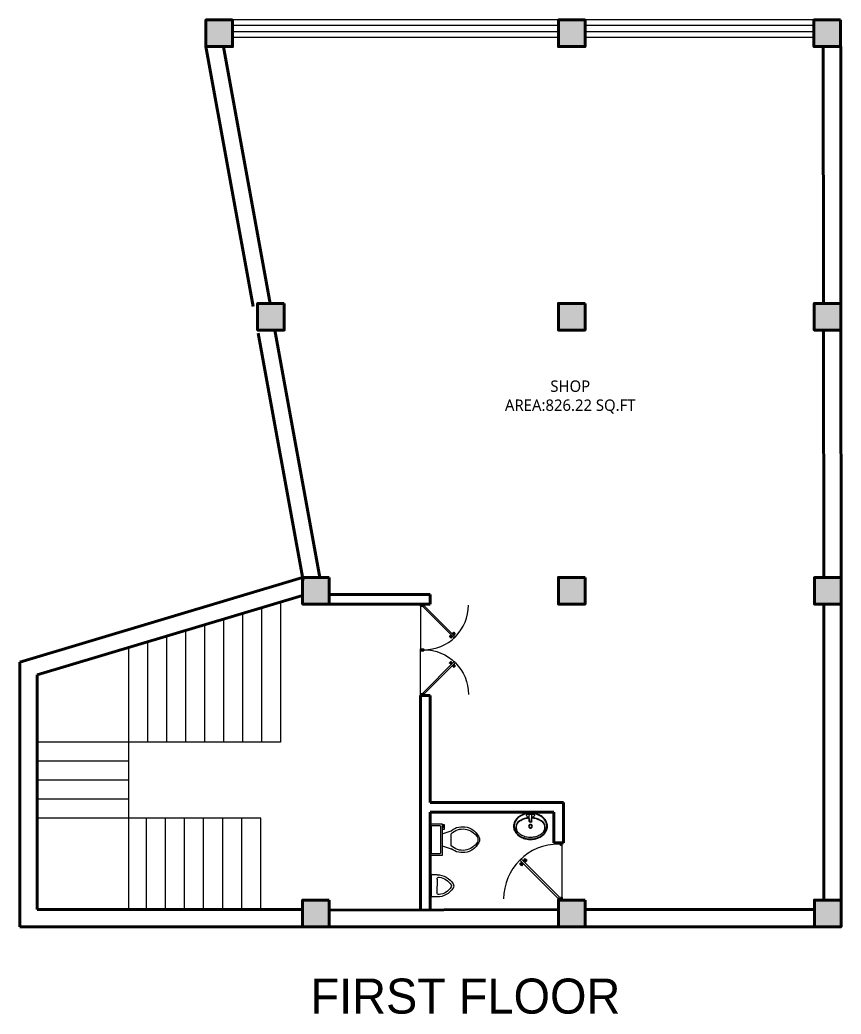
# Model space of a CAD drawing. Header units: inches. Extents: x -71 to 2682309, y -3332 to 801571.
# Drawn here: x 2647709 to 2648141, y 786473 to 786996 of the extents above; entities that cross this region are included whole.
import ezdxf

# ---------------------------------------------------------------- set-up
doc = ezdxf.new("R2010")
doc.units = ezdxf.units.IN
doc.header["$MEASUREMENT"] = 0
doc.linetypes.add('SOLID', pattern=[0])
for name, color, linetype, lineweight in [('CONC. OUTLINE RA', 150, 'Continuous', 40), ('ele 4', 114, 'Continuous', 9), ('FIXTURES', 23, 'Continuous', 9), ('HAT', 253, 'Continuous', 13), ('HATCH RA', 8, 'Continuous', 9), ('PUERTAS', 7, 'Continuous', 13), ('Sanitari', 52, 'Continuous', 9), ('stair EA', 132, 'Continuous', 5), ('TEXT RA', 254, 'Continuous', 20), ('wall EA', 24, 'Continuous', 40), ('Win EA', 114, 'Continuous', 5)]:
    doc.layers.add(name, color=color, linetype=linetype, lineweight=lineweight)
doc.layers.add('HACTH', color=7, linetype='Continuous')
doc.layers.add('text EA', color=7, linetype='Continuous')
doc.styles.add('RA 50 new', font='GOTHIC.TTF', dxfattribs={"height": 100})
doc.styles.get("Standard").update_dxf_attribs({"font": 'arial.ttf'})

# ---------------------------------------------------------------- blocks, each defined once
blk = doc.blocks.new('COLUMN')
at = {"layer": 'HACTH', "lineweight": 30, "transparency": 33554541}
h = blk.add_hatch(color=256, dxfattribs=at)
h.dxf.hatch_style = 1
h.paths.add_polyline_path([(2659104.19, 784576.38), (2659090.19, 784576.38), (2659090.19, 784562.38), (2659104.19, 784562.38)])
at = {"layer": 'CONC. OUTLINE RA'}
blk.add_lwpolyline([(2659090.19, 784576.38), (2659104.19, 784576.38), (2659104.19, 784562.38), (2659090.19, 784562.38)], close=True, dxfattribs=at)
blk = doc.blocks.new('3ft')
at = {"layer": 'PUERTAS', "color": 6}
for p, q in [((1.01, 2.52), (25.23, 26.74)), ((26.05, 25.92), (1.77, 1.64)), ((26.05, 25.92), (25.23, 26.74)), ((0, 2.4), (0, 0)), ((0.72, 2.4), (0, 2.4)), ((1.6, 0), (0, 0)), ((0.72, 1.52), (0.72, 2.44)), ((0.8, 1.52), (0.72, 1.52)), ((0.8, 1.52), (0.8, 2.41)), ((0.8, 1.2), (0.8, 1.52)), ((1.6, 1.2), (0.8, 1.2)), ((1.57, 1.84), (0.94, 2.47)), ((1.63, 1.89), (0.97, 2.55)), ((1.63, 1.89), (1.57, 1.84)), ((1.77, 1.64), (1.57, 1.84)), ((1.6, 0), (1.6, 1.2)), ((34.4, 0), (34.4, 1.2)), ((34.4, 1.2), (35.2, 1.2)), ((34.4, 0), (36, 0)), ((35.2, 1.2), (35.2, 2.4)), ((35.2, 2.4), (36, 2.4)), ((36, 0), (36, 2.4))]:
    blk.add_line(p, q, dxfattribs=at)
at = {"layer": 'PUERTAS', "color": 8}
for p, q in [((22.57, 24.94), (21.65, 25.68)), ((22.63, 24.99), (21.69, 25.75)), ((22.74, 25.1), (21.84, 25.9)), ((22.13, 26.28), (21.98, 26.13)), ((22.88, 25.24), (22.01, 26.06)), ((22.13, 26.28), (22.27, 26.42)), ((22.29, 26.41), (22.27, 26.42)), ((23.16, 25.52), (22.34, 26.39)), ((23.3, 25.66), (22.5, 26.56)), ((23.41, 25.77), (22.65, 26.71)), ((23.46, 25.83), (22.72, 26.75)), ((22.98, 24.99), (22.86, 25.1)), ((23.03, 25.04), (22.91, 25.15)), ((23.11, 25.12), (22.99, 25.23)), ((23.28, 25.3), (23.17, 25.41)), ((23.36, 25.37), (23.25, 25.49)), ((23.31, 24.94), (23.28, 25.08)), ((23.41, 25.43), (23.3, 25.54)), ((23.46, 25.09), (23.32, 25.13)), ((23.44, 25.45), (23.33, 25.56)), ((23.64, 25.27), (23.41, 25.22)), ((23.87, 25.49), (23.49, 25.3)), ((24.08, 25.71), (23.57, 25.38)), ((22.69, 24.32), (23.02, 24.83)), ((22.95, 24.96), (22.84, 25.07)), ((22.91, 24.53), (23.1, 24.91)), ((23.13, 24.76), (23.18, 24.99)), ((23.63, 23.38), (24.14, 23.72)), ((23.84, 23.6), (24.22, 23.79)), ((24.07, 23.82), (24.3, 23.88)), ((24.25, 24), (24.39, 23.97)), ((24.25, 23.26), (24.99, 22.34)), ((24.27, 23.64), (24.38, 23.53)), ((24.3, 23.67), (24.41, 23.56)), ((24.3, 23.32), (25.06, 22.38)), ((24.35, 23.72), (24.46, 23.61)), ((24.4, 24.15), (24.43, 24.01)), ((24.41, 23.43), (25.2, 22.53)), ((24.43, 23.8), (24.54, 23.69)), ((24.58, 24.33), (24.52, 24.1)), ((24.55, 23.57), (25.37, 22.7)), ((24.6, 23.97), (24.72, 23.86)), ((24.8, 24.56), (24.61, 24.18)), ((25.02, 24.77), (24.68, 24.26)), ((24.68, 24.05), (24.79, 23.94)), ((24.73, 24.1), (24.85, 23.99)), ((24.76, 24.13), (24.87, 24.02)), ((24.83, 23.85), (25.7, 23.03)), ((24.97, 23.99), (25.87, 23.2)), ((25.08, 24.1), (26.02, 23.34)), ((25.14, 24.15), (26.06, 23.41)), ((25.58, 22.82), (25.43, 22.67)), ((25.58, 22.82), (25.73, 22.97)), ((25.72, 22.98), (25.73, 22.97)), ((0, 0), (36, 0))]:
    blk.add_line(p, q, dxfattribs=at)
at = {"layer": 'PUERTAS', "color": 1}
for p, q in [((21.67, 25.73), (22.17, 26.23)), ((22.49, 24.95), (21.67, 25.61)), ((21.7, 25.82), (22.14, 26.26)), ((21.73, 25.79), (21.7, 25.82)), ((22.58, 26.7), (22.14, 26.26)), ((22.67, 26.73), (22.17, 26.23)), ((22.61, 26.67), (22.58, 26.7)), ((22.6, 24.96), (23.02, 25.38)), ((23.45, 25.91), (22.79, 26.73)), ((22.82, 25.06), (23.08, 25.32)), ((22.93, 24.94), (23.19, 25.21)), ((23.44, 25.81), (23.02, 25.38)), ((23.34, 25.58), (23.08, 25.32)), ((23.46, 25.47), (23.19, 25.21)), ((23.33, 25.7), (23.34, 25.69)), ((23.45, 25.46), (23.33, 25.57)), ((23.57, 25.47), (23.57, 25.47)), ((24.15, 25.79), (23.68, 25.48)), ((23.68, 25.48), (23.68, 25.48)), ((24.27, 25.78), (24.26, 25.79)), ((22.61, 24.25), (22.92, 24.72)), ((22.62, 24.13), (22.61, 24.14)), ((22.7, 25.07), (22.71, 25.06)), ((22.94, 24.95), (22.83, 25.07)), ((22.92, 24.72), (22.92, 24.72)), ((22.93, 24.84), (22.93, 24.83)), ((23.44, 23.31), (23.45, 23.3)), ((23.56, 23.3), (24.03, 23.61)), ((24.03, 23.61), (24.03, 23.62)), ((24.14, 23.62), (24.14, 23.62)), ((24.25, 23.62), (24.51, 23.89)), ((24.26, 23.29), (24.69, 23.71)), ((24.26, 23.63), (24.37, 23.52)), ((24.26, 23.18), (24.92, 22.37)), ((24.37, 23.52), (24.63, 23.77)), ((24.37, 23.4), (24.37, 23.4)), ((24.78, 24.15), (24.51, 23.89)), ((24.89, 24.03), (24.63, 23.77)), ((25.11, 24.14), (24.69, 23.71)), ((24.77, 24.14), (24.88, 24.03)), ((24.79, 24.38), (24.78, 24.37)), ((24.78, 24.26), (24.78, 24.26)), ((25.1, 24.84), (24.79, 24.38)), ((25, 24.03), (25, 24.03)), ((25.04, 22.36), (25.54, 22.86)), ((25.09, 24.96), (25.1, 24.95)), ((25.1, 22.42), (25.13, 22.39)), ((25.13, 22.39), (25.57, 22.83)), ((25.22, 24.14), (26.03, 23.48)), ((26.04, 23.37), (25.54, 22.86)), ((26.01, 23.27), (25.57, 22.83)), ((25.98, 23.3), (26.01, 23.27))]:
    blk.add_line(p, q, dxfattribs=at)
at = {"layer": 'PUERTAS', "color": 2}
for p, q in [((21.99, 26.11), (21.98, 26.13)), ((25.42, 22.68), (25.43, 22.67))]:
    blk.add_line(p, q, dxfattribs=at)
at = {"layer": 'PUERTAS', "color": 6}
for radius in [0.155, 0.0752]:
    blk.add_circle((0.82, 2.56), radius, dxfattribs=at)
blk.add_arc((0.82, 2.56), 34.38, 359.72845, 90.03333, dxfattribs=at)
at = {"layer": 'PUERTAS', "color": 1}
for centre, start, end in [((22.73, 26.68), 38.92363, 135), ((23.28, 25.63), 315, 45), ((23.39, 25.86), 315, 38.92363), ((23.51, 25.41), 50.25725, 135), ((23.62, 25.53), 230.25725, 315), ((24.2, 25.73), 45, 135), ((22.54, 25.01), 231.07637, 315), ((22.67, 24.2), 135, 225), ((22.77, 25.12), 225, 315), ((22.99, 24.89), 135, 219.74275), ((22.87, 24.78), 315, 39.74275), ((23.51, 23.36), 225, 315), ((24.09, 23.56), 50.25725, 135), ((24.2, 23.68), 230.25725, 315), ((24.32, 23.23), 135, 218.92363), ((24.42, 23.46), 135, 225), ((24.84, 24.31), 135, 219.74275), ((24.72, 24.21), 315, 39.74275), ((24.94, 23.98), 45, 135), ((24.98, 22.42), 218.92363, 315), ((25.04, 24.89), 315, 45), ((25.17, 24.08), 51.07637, 135), ((25.98, 23.42), 315, 51.07637)]:
    blk.add_arc(centre, 0.08, start, end, dxfattribs=at)
blk = doc.blocks.new('*U327')
at = {"color": 3, "xscale": -1}
blk.add_blockref('3ft', (42, 0), dxfattribs=at)
blk = doc.blocks.new('*U10')
at = {"color": 44}
for p, q in [((-0.41, -5.9, -10.38), (-0.41, -2.12, -10.38)), ((-0.31, -5.52, -10.38), (-0.41, -2.14, -10.38)), ((-0.41, -5.9, -10.38), (-0.41, -5.9, -10.38)), ((1.01, -5.52, -10.38), (1.11, -2.14, -10.38)), ((1.11, -5.9, -10.38), (1.11, -2.12, -10.38)), ((1.11, -5.9, -10.38), (1.11, -5.9, -10.38)), ((1.11, -5.9, -10.38), (1.11, -5.9, -10.38))]:
    blk.add_line(p, q, dxfattribs=at)
for radius in [1.21, 0.908]:
    blk.add_circle((0.35, -8.96, -10.38), radius, dxfattribs=at)
at = {"color": 161}
for centre, radius, start, end in [((-3.42, -9.63, -10.38), 5.33, 114.82292, 212.01848), ((-3.21, -9.87, -10.38), 5.33, 128.55055, 212.01848), ((4.16, -9.6, -10.38), 5.29, 322.8931, 65.40236), ((3.91, -9.87, -10.38), 5.33, 326.74782, 51.4515)]:
    blk.add_arc(centre, radius, start, end, dxfattribs=at)
at = {"color": 44}
for centre, start, end in [((-1.41, -2.12, -10.38), 87.44056, 256.48029), ((0.35, -2.12, -10.38), 358.28901, 181.71099), ((0.35, -5.9, -10.38), 180, 0), ((0.35, -5.14, -10.38), 210, 330), ((2.11, -2.12, -10.38), 283.51971, 92.55944)]:
    blk.add_arc(centre, 0.757, start, end, dxfattribs=at)
at = {"color": 130}
blk.add_ellipse((0.35, -8.96, -10.38), major_axis=(-10.42, 0), ratio=0.772596, dxfattribs=at)
at = {"color": 161}
for start_param, end_param in [(4.785065, 5.326358), (4.09842, 4.639713)]:
    blk.add_ellipse((0.35, -11.38, -10.38), major_axis=(-10.42, 0), ratio=0.772596, start_param=start_param, end_param=end_param, dxfattribs=at)
at = {"color": 44, "extrusion": (0, 0, -1)}
for start_param, end_param in [(4.782638, 4.899232), (4.525546, 4.64214)]:
    blk.add_ellipse((0.35, 5.06, -10.38), major_axis=(-10.42, 0), ratio=0.772596, start_param=start_param, end_param=end_param, dxfattribs=at)
at = {"color": 44}
blk.add_ellipse((0.35, -9.3, -10.38), major_axis=(-10.42, 0), ratio=0.772596, start_param=4.546083, end_param=4.878695, dxfattribs=at)
at = {"color": 5}
blk.add_open_spline([(-10.38, -8.96, -10.38), (-10.38, -9.22, -10.38), (-10.36, -9.49, -10.38), (-10.28, -10.16, -10.38), (-10.19, -10.56, -10.38), (-9.94, -11.36, -10.38), (-9.78, -11.74, -10.38), (-9.38, -12.5, -10.38), (-9.15, -12.86, -10.38), (-8.62, -13.56, -10.38), (-8.32, -13.89, -10.38), (-7.67, -14.52, -10.38), (-7.32, -14.82, -10.38), (-6.56, -15.37, -10.38), (-6.15, -15.62, -10.38), (-5.3, -16.08, -10.38), (-4.85, -16.28, -10.38), (-3.92, -16.63, -10.38), (-3.44, -16.79, -10.38), (-2.46, -17.03, -10.38), (-1.96, -17.13, -10.38), (-0.94, -17.26, -10.38), (-0.43, -17.3, -10.38), (0.61, -17.32, -10.38), (1.12, -17.3, -10.38), (2.15, -17.21, -10.38), (2.65, -17.13, -10.38), (3.65, -16.92, -10.38), (4.14, -16.79, -10.38), (5.09, -16.47, -10.38), (5.55, -16.28, -10.38), (6.43, -15.86, -10.38), (6.85, -15.62, -10.38), (7.64, -15.1, -10.38), (8.01, -14.82, -10.38), (8.7, -14.22, -10.38), (9.02, -13.9, -10.38), (9.59, -13.22, -10.38), (9.85, -12.87, -10.38), (10.29, -12.13, -10.38), (10.48, -11.75, -10.38), (10.78, -10.97, -10.38), (10.89, -10.57, -10.38), (11.04, -9.76, -10.38), (11.08, -9.35, -10.38), (11.08, -8.53, -10.38), (11.04, -8.12, -10.38), (10.88, -7.32, -10.38), (10.77, -6.92, -10.38), (10.46, -6.14, -10.38), (10.27, -5.76, -10.38), (9.83, -5.02, -10.38), (9.57, -4.67, -10.38), (9, -3.99, -10.38), (8.68, -3.67, -10.38), (7.98, -3.07, -10.38), (7.61, -2.79, -10.38), (6.81, -2.27, -10.38), (6.39, -2.04, -10.38), (5.51, -1.62, -10.38), (5.05, -1.43, -10.38), (4.1, -1.12, -10.38), (3.61, -0.99, -10.38), (2.61, -0.78, -10.38), (2.1, -0.7, -10.38), (1.08, -0.61, -10.38), (0.56, -0.59, -10.38), (-0.47, -0.62, -10.38), (-0.98, -0.66, -10.38), (-2, -0.79, -10.38), (-2.5, -0.89, -10.38), (-3.48, -1.14, -10.38), (-3.96, -1.3, -10.38), (-4.89, -1.65, -10.38), (-5.33, -1.86, -10.38), (-6.18, -2.32, -10.38), (-6.59, -2.57, -10.38), (-7.35, -3.12, -10.38), (-7.7, -3.42, -10.38), (-8.35, -4.05, -10.38), (-8.64, -4.38, -10.38), (-9.17, -5.08, -10.38), (-9.4, -5.45, -10.38), (-9.79, -6.2, -10.38), (-9.95, -6.59, -10.38), (-10.2, -7.39, -10.38), (-10.28, -7.79, -10.38), (-10.36, -8.45, -10.38), (-10.38, -8.7, -10.38), (-10.38, -8.96, -10.38)], degree=3, knots=[0, 0, 0, 0, 0.094207, 0.094207, 0.239418, 0.239418, 0.384628, 0.384628, 0.529839, 0.529839, 0.67505, 0.67505, 0.82026, 0.82026, 0.965471, 0.965471, 1.110681, 1.110681, 1.255892, 1.255892, 1.401103, 1.401103, 1.546313, 1.546313, 1.691524, 1.691524, 1.836735, 1.836735, 1.981945, 1.981945, 2.127156, 2.127156, 2.272367, 2.272367, 2.417577, 2.417577, 2.562788, 2.562788, 2.707999, 2.707999, 2.853209, 2.853209, 2.99842, 2.99842, 3.143631, 3.143631, 3.288841, 3.288841, 3.434052, 3.434052, 3.579262, 3.579262, 3.724473, 3.724473, 3.869684, 3.869684, 4.014894, 4.014894, 4.160105, 4.160105, 4.305316, 4.305316, 4.450526, 4.450526, 4.595737, 4.595737, 4.740948, 4.740948, 4.886158, 4.886158, 5.031369, 5.031369, 5.17658, 5.17658, 5.32179, 5.32179, 5.467001, 5.467001, 5.612212, 5.612212, 5.757422, 5.757422, 5.902633, 5.902633, 6.047843, 6.047843, 6.193054, 6.193054, 6.283185, 6.283185, 6.283185, 6.283185], dxfattribs=at)
at = {"color": 161}
for points, knots in [([(-0.41, -3.65, -10.38), (-0.84, -3.68, -10.38), (-1.26, -3.72, -10.38), (-2.2, -3.87, -10.38), (-2.7, -3.98, -10.38), (-3.68, -4.26, -10.38), (-4.15, -4.43, -10.38), (-5.06, -4.82, -10.38), (-5.5, -5.04, -10.38), (-6.12, -5.42, -10.38), (-6.33, -5.56, -10.38), (-6.53, -5.7, -10.38)], [4.7867387, 4.7867387, 4.7867387, 4.7867387, 4.9133806, 4.9133806, 5.0672044, 5.0672044, 5.2210282, 5.2210282, 5.3748519, 5.3748519, 5.456533, 5.456533, 5.456533, 5.456533]), ([(7.24, -5.7, -10.38), (7.18, -5.66, -10.38), (7.13, -5.62, -10.38), (6.68, -5.32, -10.38), (6.26, -5.08, -10.38), (5.39, -4.65, -10.38), (4.93, -4.46, -10.38), (3.97, -4.13, -10.38), (3.48, -4, -10.38), (2.47, -3.79, -10.38), (1.95, -3.72, -10.38), (1.33, -3.67, -10.38), (1.22, -3.66, -10.38), (1.11, -3.65, -10.38)], [3.9682662, 3.9682662, 3.9682662, 3.9682662, 3.9904379, 3.9904379, 4.1442617, 4.1442617, 4.2980855, 4.2980855, 4.4519092, 4.4519092, 4.605733, 4.605733, 4.6380393, 4.6380393, 4.6380393, 4.6380393]), ([(-7.94, -12.46, -10.38), (-7.84, -12.59, -10.38), (-7.73, -12.72, -10.38), (-7.35, -13.17, -10.38), (-7.04, -13.47, -10.38), (-6.35, -14.03, -10.38), (-5.98, -14.3, -10.38), (-5.18, -14.78, -10.38), (-4.75, -14.99, -10.38), (-3.86, -15.37, -10.38), (-3.39, -15.54, -10.38), (-2.42, -15.8, -10.38), (-1.92, -15.91, -10.38), (-0.9, -16.05, -10.38), (-0.39, -16.09, -10.38), (0.64, -16.11, -10.38), (1.16, -16.09, -10.38), (2.19, -15.98, -10.38), (2.69, -15.89, -10.38), (3.68, -15.66, -10.38), (4.16, -15.51, -10.38), (5.08, -15.17, -10.38), (5.52, -14.96, -10.38), (6.35, -14.51, -10.38), (6.74, -14.26, -10.38), (7.45, -13.72, -10.38), (7.78, -13.43, -10.38), (8.18, -13.01, -10.38), (8.28, -12.9, -10.38), (8.37, -12.79, -10.38)], [6.809687, 6.809687, 6.809687, 6.809687, 6.873941, 6.873941, 7.033467, 7.033467, 7.192993, 7.192993, 7.352519, 7.352519, 7.512044, 7.512044, 7.67157, 7.67157, 7.831096, 7.831096, 7.990622, 7.990622, 8.150148, 8.150148, 8.309673, 8.309673, 8.469199, 8.469199, 8.628725, 8.628725, 8.788251, 8.788251, 8.84358, 8.84358, 8.84358, 8.84358])]:
    blk.add_open_spline(points, degree=3, knots=knots, dxfattribs=at)
blk = doc.blocks.new('Toilet - top')
for p, q in [((9.5, -6), (9.5, -2)), ((-10, -8.5), (-8, -8.5)), ((-10, -9.5), (-10, -8.5)), ((-7, -9.5), (-10, -9.5)), ((-8, -8.5), (-8, -8)), ((-7, -8), (-7, -9.5)), ((-4, -8), (-6, -14)), ((4, -8), (6, -14)), ((4, -14), (-4, -14))]:
    blk.add_line(p, q)
blk.add_lwpolyline([(10.5, -8), (10.5, 0), (-10.5, 0), (-10.5, -8)], close=True)
for points in [[(-9.5, -2), (-9.5, -6)], [(8.5, -1), (-8.5, -1)], [(-8.5, -7), (8.5, -7)]]:
    blk.add_lwpolyline(points)
for centre, radius, start, end in [((-8.62, -1.88), 0.884, 81.8699, 188.1301), ((-8.62, -6.12), 0.884, 171.8699, 278.1301), ((8.62, -1.88), 0.884, 351.8699, 98.1301), ((8.62, -6.12), 0.884, 261.8699, 8.1301), ((3.52, -21.58), 12.17, 141.46911, 247.97143), ((4.2, -21.82), 11.33, 136.36773, 238.94682), ((-3.52, -21.58), 12.17, 292.02843, 38.53071), ((-4.2, -21.82), 11.33, 301.05301, 43.63209), ((0, -27.88), 4, 245.73182, 294.26817), ((0, -29), 4, 254.86053, 285.13947)]:
    blk.add_arc(centre, radius, start, end)
blk = doc.blocks.new('urinal')
at = {"color": 0, "ltscale": 20000.001002}
for p, q in [((100, 200), (0, 200)), ((0, 200), (0, -200)), ((100, -123), (100, 123)), ((100, -200), (0, -200))]:
    blk.add_line(p, q, dxfattribs=at)
for centre, radius, start, end in [((100, -140), 340, 31.8908, 90), ((135, 123), 35, 82.9418, 180), ((100, -140), 300, 31.8908, 82.4725), ((325, 0), 35, 328.1092, 31.8908), ((325, 0), 75, 328.1092, 31.8908), ((100, 140), 340, 270, 328.1092), ((135, -123), 35, 180, 277.0582), ((100, 140), 300, 277.5275, 328.1092)]:
    blk.add_arc(centre, radius, start, end, dxfattribs=at)

msp = doc.modelspace()

# ---------------------------------------------------------------- linework, layer by layer
at = {"color": 244, "lineweight": 30, "true_color": 0x991b1e}
msp.add_line((2647924.62, 786665.1), (2647924.62, 786664.64), dxfattribs=at)
at = {"layer": 'ele 4', "linetype": 'SOLID'}
for p, q in [((2647992.06, 786995.85), (2647820.88, 786995.85)), ((2648126.26, 786995.85), (2648006.06, 786995.85)), ((2647992.06, 786992.86), (2647820.88, 786992.86)), ((2648126.26, 786992.86), (2648006.06, 786992.86)), ((2647820.88, 786989.82), (2647992.06, 786989.82)), ((2647820.88, 786986.82), (2647992.06, 786986.82)), ((2648006.06, 786989.82), (2648126.26, 786989.82)), ((2648006.06, 786986.82), (2648126.26, 786986.82))]:
    msp.add_line(p, q, dxfattribs=at)
at = {"layer": 'stair EA'}
for p, q in [((2647846.1, 786690.01), (2647846.1, 786616.36)), ((2647826.1, 786684.03), (2647826.1, 786616.36)), ((2647836.1, 786687.02), (2647836.1, 786616.36)), ((2647806.1, 786678.04), (2647806.1, 786616.36)), ((2647816.1, 786681.04), (2647816.1, 786616.36)), ((2647786.1, 786672.06), (2647786.1, 786616.36)), ((2647796.1, 786675.05), (2647796.1, 786616.36)), ((2647776.1, 786669.07), (2647776.1, 786616.36)), ((2647766.1, 786666.08), (2647766.1, 786528.36)), ((2647766.1, 786616.36), (2647718.1, 786616.36)), ((2647846.1, 786616.36), (2647766.1, 786616.36)), ((2647766.1, 786606.36), (2647718.1, 786606.36)), ((2647766.1, 786596.36), (2647718.1, 786596.36)), ((2647766.1, 786586.36), (2647718.1, 786586.36)), ((2647766.1, 786576.36), (2647718.1, 786576.36)), ((2647835.65, 786576.36), (2647766.1, 786576.36)), ((2647775.65, 786528.75), (2647775.65, 786576.36)), ((2647785.65, 786528.75), (2647785.65, 786576.36)), ((2647795.65, 786528.75), (2647795.65, 786576.36)), ((2647805.65, 786528.75), (2647805.65, 786576.36)), ((2647815.65, 786528.75), (2647815.65, 786576.36)), ((2647825.65, 786528.75), (2647825.65, 786576.36)), ((2647835.65, 786528.75), (2647835.65, 786576.36))]:
    msp.add_line(p, q, dxfattribs=at)
at = {"layer": 'wall EA'}
for p, q in [((2647806.86, 786981.86), (2647831.71, 786845.27)), ((2647816.03, 786981.73), (2647840.56, 786846.88)), ((2648131.12, 786981.86), (2648131.34, 786846.86)), ((2648140.41, 786834.86), (2648140.41, 786981.86)), ((2647834.25, 786831.27), (2647857.91, 786701.24)), ((2647843.11, 786832.88), (2647866.76, 786702.85)), ((2648131.36, 786832.86), (2648131.57, 786702.85)), ((2648140.55, 786702.85), (2648140.4, 786832.86)), ((2647857.61, 786702.85), (2647709.1, 786658.41)), ((2647857.61, 786693.46), (2647718.1, 786651.71)), ((2647924.62, 786693.85), (2647871.61, 786693.85)), ((2647924.62, 786693.85), (2647924.62, 786688.85)), ((2647924.62, 786688.85), (2647871.61, 786688.85)), ((2648131.57, 786533.36), (2648131.57, 786688.85)), ((2648140.57, 786533.36), (2648140.57, 786688.85)), ((2647709.1, 786658.41), (2647709.1, 786519.36)), ((2647718.1, 786651.71), (2647718.1, 786528.36)), ((2647919.62, 786640.89), (2647919.62, 786528.21)), ((2647919.62, 786640.89), (2647924.62, 786640.89)), ((2647924.62, 786640.89), (2647924.62, 786584.55)), ((2647924.62, 786584.55), (2647994.69, 786584.55)), ((2647994.69, 786563.36), (2647994.69, 786584.55)), ((2647924.62, 786579.55), (2647989.69, 786579.55)), ((2647924.62, 786579.55), (2647924.62, 786528.21)), ((2647989.69, 786563.36), (2647989.69, 786579.55)), ((2647989.69, 786563.36), (2647994.69, 786563.36)), ((2647857.61, 786528.36), (2647718.1, 786528.36)), ((2647992.07, 786528.36), (2647871.61, 786528.12)), ((2648126.57, 786528.36), (2648006.07, 786528.36)), ((2647871.61, 786519.36), (2647709.1, 786519.36)), ((2648126.57, 786519.36), (2647871.61, 786519.36))]:
    msp.add_line(p, q, dxfattribs=at)

# ---------------------------------------------------------------- block references
at = {"layer": 'FIXTURES', "ltscale": 10, "xscale": -0.7878795504242573, "yscale": 0.7878795504242573, "zscale": 0.7878795504242573, "rotation": 90}
msp.add_blockref('Toilet - top', (2647924.62, 786565.08), dxfattribs=at)
at = {"layer": 'HAT', "xscale": -0.8283167753061123, "yscale": 0.8283167753061123, "zscale": 0.8283167753061123}
msp.add_blockref('*U10', (2647977.67, 786579.55), dxfattribs=at)
at = {"layer": 'HATCH RA', "lineweight": 30, "rotation": 270}
for p in [(1863244.5, 3446086.04), (1863429.68, 3446086.04), (1863563.88, 3446086.04), (1863271.58, 3445937.07), (1863429.69, 3445937.04), (1863564.03, 3445937.04), (1863295.24, 3445793.04), (1863429.69, 3445793.04), (1863564.14, 3445793.03), (1863295.24, 3445623.54), (1863429.69, 3445623.54), (1863564.19, 3445623.54)]:
    msp.add_blockref('COLUMN', p, dxfattribs=at)
at = {"layer": 'Sanitari', "xscale": -0.02918918577662211, "yscale": 0.0291891857766221, "zscale": 0.03648648222077761, "rotation": 179.6667210434847}
msp.add_blockref('urinal', (2647925.35, 786540.82), dxfattribs=at)
at = {"layer": 'Win EA'}
for p, xscale, yscale, zscale, rotation in [((2647919.62, 786660.24), -0.6812915640384177, 0.6812915640384177, 0.6812915640384177, 270), ((2647919.62, 786669.5), 0.6812915640384177, 0.6812915640384177, 0.6812915640384177, 270), ((2647994.05, 786568.36), -0.8333366820079391, 0.8333366820079391, 0.8333366820079391, 90)]:
    msp.add_blockref('*U327', p, dxfattribs=dict(at, xscale=xscale, yscale=yscale, zscale=zscale, rotation=rotation))

# ---------------------------------------------------------------- texts
at = {"layer": 'text EA', "insert": (2647998.27, 786806.39), "char_height": 6, "width": 87.9157, "attachment_point": 2}
msp.add_mtext('{\\fTrebuchet MS|b0|i0|c0|p34;SHOP\\PAREA:826.22 SQ.FT}', dxfattribs=at)
at = {"layer": 'TEXT RA', "insert": (2647861.81, 786492.09), "char_height": 18.4098, "attachment_point": 1, "style": 'RA 50 new'}
msp.add_mtext_dynamic_manual_height_columns('FIRST FLOOR ', width=347.7777, gutter_width=0.523, heights=[0], dxfattribs=at)

doc.saveas('drawing.dxf')
